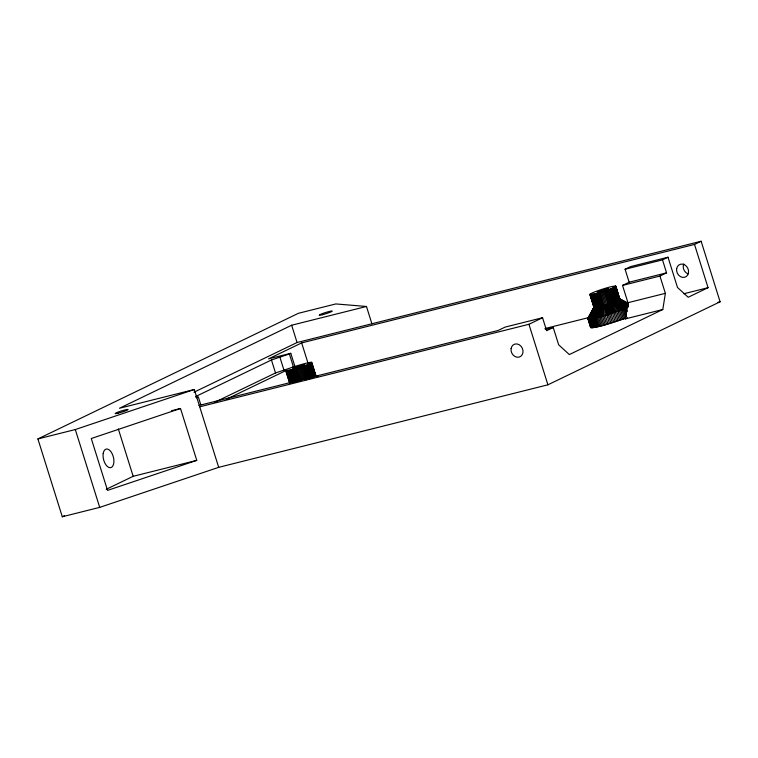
<?xml version="1.0" encoding="UTF-8"?>
<svg xmlns="http://www.w3.org/2000/svg" width="758" height="758" viewBox="0 0 758 758"><rect width="100%" height="100%" fill="white"/><g stroke="black" fill="none" stroke-linecap="round" stroke-linejoin="round"><path stroke-width="1.14" d="M615.856 286.268L610.948 288.893L615.013 301.864L623.104 309.529L625.814 318.18L624.639 318.625L603.87 325.286L601.16 316.645L601.265 306.289L597.2 293.318C574.45 298.491 612.654 284.629 615.856 286.268L619.921 299.353L628.145 303.825M603.87 325.286L602.553 325.637L599.843 316.986L600.279 306.535L596.214 293.564M605.235 324.917L602.525 316.276L603.368 305.711L599.303 292.74L597.2 293.318M589.847 294.303L593.921 307.492L587.905 318.663L588.881 319.08L601.16 316.645L602.297 306.005L598.233 293.043M599.843 316.986L601.265 306.289C606.987 304.252 615.894 302.906 619.618 299.107L615.553 286.136M666.566 272.842L659.943 276.045L665.363 293.337L662.805 309.501L625.388 318.881L627.946 302.707L622.526 285.415L629.149 282.222L666.566 272.842L662.501 259.88L668.016 257.218L677.5 287.481L688.188 297.259L708.057 287.68L694.508 244.436L701.131 241.243L720.1 301.779L547.911 384.808L218.683 467.335L99.705 507.377L62.289 516.757L37.9 438.929L298.387 313.31L335.794 303.939L366.474 306.469L371.894 323.77M602.553 325.637L600.061 326.262L597.351 317.611L599.341 306.772L595.276 293.801M600.061 326.262L598.886 326.537L596.176 317.896L598.45 306.971L594.386 294M598.886 326.537L597.778 326.793L595.068 318.142L597.636 307.151L593.571 294.18M597.351 317.611L600.279 306.535L601.265 306.289M596.176 317.896L599.341 306.772L600.279 306.535L598.574 317.318L601.284 325.959M595.068 318.142L598.45 306.971L599.341 306.772M598.45 306.971L597.636 307.151L594.026 318.36L596.736 327.011L597.778 326.793M592.813 294.331L596.878 307.303L593.05 318.559L595.76 327.21L596.736 327.011M595.76 327.21L594.859 327.371L592.15 318.72L596.195 307.416L592.131 294.445M594.859 327.371L594.035 327.503L591.325 318.853L595.599 307.511L591.534 294.54M594.035 327.503L593.287 327.608L590.577 318.957L595.087 307.568L591.022 294.597M592.15 318.72L596.878 307.303L597.636 307.151M591.325 318.853L596.195 307.416L596.878 307.303M590.577 318.957L595.599 307.511L596.195 307.416M593.287 327.608L592.064 327.721L589.354 319.071L594.651 307.596L590.586 294.625M592.064 327.721L588.881 319.08L594.319 307.596L590.255 294.625M590.008 294.587L594.073 307.559L588.492 319.061L594.319 307.596L595.599 307.511M592.69 310.638L594.13 307.701L587.905 318.663L590.615 327.456L591.591 327.731M589.354 319.071L595.087 307.568L589.923 319.033L592.633 327.683M295.25 367.554L290.778 353.304L289.376 353.977L293.441 366.948L292.759 367.279C292.844 366.881 319.165 358.856 309.359 364.067L313.424 377.039C316.37 376.499 314.977 373.846 317.109 376.366M593.789 307.919L588.852 317.791L589.326 317.498M588.881 319.08L594.651 307.596M590.709 327.57L588 318.483L594.054 307.113L588.473 318.047L593.76 307.938M594.319 307.596L588.199 319.004L590.908 327.655M588 318.929L593.865 307.397L587.905 318.663M594.054 307.113L588.189 318.284L591.202 327.712M590.899 326.925L590.615 327.456M366.474 306.469L291.65 325.229L119.461 408.259L194.294 389.508L218.683 467.335M193.972 392.237L297.07 342.521L701.131 241.243M694.508 244.436L301.665 342.9L268.559 358.866L290.778 353.304M195.905 396.415L271.449 359.984L289.376 353.977M214.865 402.204L275.514 372.955L293.441 366.948M226.339 399.305L285.719 370.671L295.487 368.881L309.359 364.067M106.262 489.28L133.162 476.308L196.767 460.371L180.508 408.486L171.422 410.76M62.289 516.757L64.411 515.724M629.149 282.222L625.085 269.251L630.609 266.589L668.016 257.218M199.714 406.8L528.942 324.282L542.548 317.725L546.613 330.696L553.236 327.503L558.655 344.795L569.343 354.573L662.805 309.501M625.388 318.881L627.51 317.858M601.16 316.645L627.122 307.862L617.353 300.888L613.288 287.917M307.075 365.024L311.14 377.996L312.732 377.342L308.667 364.371M599.303 292.74L610.948 288.893M37.9 438.929L75.317 429.549L194.294 389.508M180.508 408.486L91.273 438.512L107.532 490.398L196.767 460.371M298.368 366.161C278.243 373.94 320.037 360.656 298.368 366.161L299.069 368.397M603.188 289.717C582.39 297.43 622.754 285.122 603.188 289.717L613.809 322.377M625.085 269.251L662.501 259.88M622.526 285.415L659.943 276.045M196.246 397.77L198.425 397.23L200.794 404.791M542.548 317.725L505.131 327.096L498.158 330.46L198.909 405.464M627.946 302.707L665.363 293.337M544.945 328.555L589.743 317.327M683.934 293.725L708.057 287.68M545.296 329.484L553.236 327.503M717.807 302.357L720.1 301.779M195.735 397.002L198.425 397.23M628.136 303.475L619.618 299.107L627.7 303.333M315.811 375.437L317.905 376.612M627.965 303.389L619.817 299.154L628.107 303.446M317.773 376.442L315.461 375.324L317.441 376.375M315.148 375.305L317.185 376.366M619.921 299.239L628.211 303.56L619.324 299.088L618.31 295.847M619.921 299.353L628.211 303.693M315.679 375.362L317.886 376.527M628.344 303.844L619.324 299.088L626.989 303.323M615.752 286.192L619.836 299.495L628.117 303.863M619.94 299.628L625.89 302.793M615.581 286.695L619.646 299.666L627.927 304.053L619.836 299.495M627.643 304.28L619.362 299.865L615.297 286.894M620.83 300.168L625.53 302.821M619.646 299.666L627.719 304.223M628.363 305.048L618.992 300.083L614.928 287.111M614.463 287.358L618.528 300.329L628.344 306.204M613.914 287.633L617.978 300.604L627.7 306.535L618.528 300.329M618.992 300.083L628.391 306.185M617.978 300.604L627.937 307.483L617.353 300.888L626.222 308.25L627.236 311.5M612.578 288.229L616.642 301.201L626.222 308.25M611.791 288.552L615.856 301.523L625.246 308.667L626.601 312.988M626.582 316.654L624.204 309.093L615.013 301.864L621.93 309.984L624.639 318.625M616.642 301.201L625.246 308.667M615.856 301.523L624.204 309.093M610.038 289.234L614.103 302.205L621.93 309.984M609.081 289.594L613.146 302.565L620.707 310.439L623.417 319.09M608.077 289.954L612.142 302.925L619.438 310.903L622.147 319.554M614.103 302.205L620.707 310.439M613.146 302.565L619.438 310.903M612.142 302.925L618.121 311.377L620.83 320.018M607.025 290.323L611.09 303.295L616.766 311.851L619.476 320.492M605.955 290.693L610.019 303.655L615.382 312.324L618.092 320.966M604.856 291.053L608.92 304.024L613.971 312.798L616.68 321.439M615.25 321.913L612.54 313.262L607.802 304.384L609.65 314.182M611.09 303.295L615.382 312.324M610.019 303.655L613.971 312.798M608.92 304.024L612.54 313.262M615.259 286.117L617.637 293.687M602.619 291.764L612.36 322.832M601.501 292.105L610.91 323.278M600.393 292.427L609.46 323.713M608.03 324.13L605.32 315.48L604.458 305.398M606.618 324.538L603.908 315.887L603.368 305.711M590.558 295.042L593.95 305.853M528.942 324.282L547.911 384.808M311.746 362.466L315.84 375.542M311.614 362.39L315.773 375.674M311.396 362.352L315.603 375.835M311.083 362.333L315.347 376.025M310.932 363.272L314.996 376.243M310.496 363.518L314.561 376.489M309.965 363.783L314.03 376.754M301.665 342.9L308.269 363.963M307.9 364.683L311.964 377.655M306.185 365.365L310.249 378.337M305.237 365.726L309.302 378.697M291.65 325.229L297.07 342.521M304.242 366.086L308.307 379.057M303.209 366.446L306.933 378.337M302.139 366.815L306.204 379.786M300.509 365.527L304.773 379.066M299.931 367.535L303.655 379.426M298.813 367.895L302.537 379.777M297.695 368.236L301.419 380.128M296.577 368.568L300.31 380.459M295.487 368.881L299.211 380.772M294.417 369.184L298.14 381.075M293.374 369.459L297.098 381.35M292.37 369.724L296.103 381.615M291.423 369.961L295.146 381.852M290.522 370.169L294.246 382.06M289.679 370.359L293.412 382.24M288.912 370.51L292.635 382.402M288.211 370.643L291.934 382.534M287.595 370.738L291.318 382.629M287.055 370.804L290.778 382.695M286.6 370.842L290.323 382.733M286.24 370.851L289.963 382.733M285.965 370.823L289.698 382.714M285.719 370.671L289.783 383.643M279.882 357.151L283.947 370.122M271.449 359.984L275.514 372.955M118.324 428.933L133.162 476.308M75.317 429.549L99.705 507.377M606.684 304.735L608.2 314.627M605.566 305.076L606.751 315.063M602.297 306.005L602.525 316.276M688.15 273.913A6.869 5.789 64.3 0 1 683.754 263.936M511.1 348.547A6.869 5.789 64.3 0 0 519.059 357.113A6.869 5.789 64.3 0 0 520.888 346.093A6.869 5.789 64.3 0 0 511.1 348.547M322.425 314.722A6.822 0.635 -17.4 0 0 332.25 311.102A6.822 0.635 -17.4 0 0 322.538 313.537A6.822 0.635 -17.4 0 0 322.425 314.722M676.657 268.711A6.869 5.789 64.3 0 0 684.626 277.276A6.869 5.789 64.3 0 0 686.445 266.257A6.869 5.789 64.3 0 0 676.657 268.711M103.192 453.511A9.56 5.069 75.9 0 0 110.024 467.695A9.56 5.069 75.9 0 0 112.222 453.843A9.56 5.069 75.9 0 0 103.192 453.511M118.305 413.148A6.822 0.635 -17.4 0 0 128.13 409.538A6.822 0.635 -17.4 0 0 118.409 411.973A6.822 0.635 -17.4 0 0 118.305 413.148"/></g></svg>
